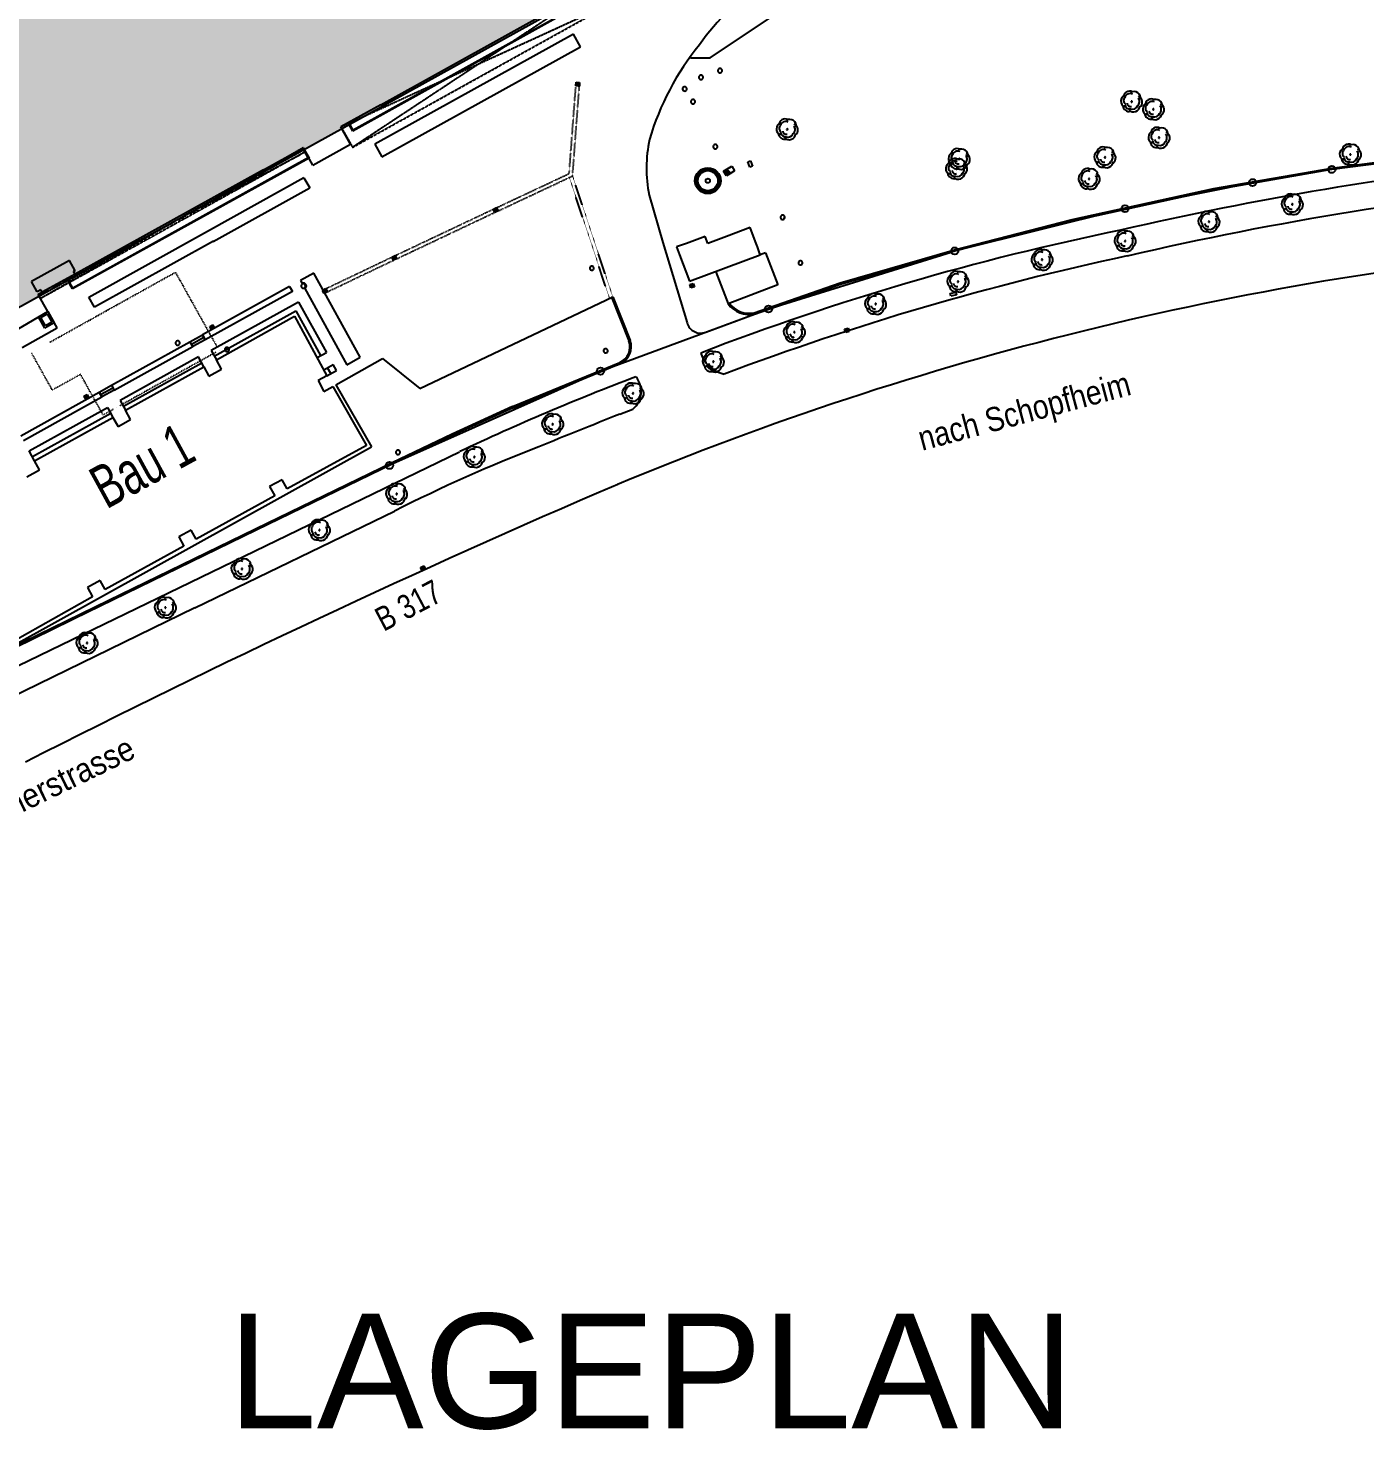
# Model space of a CAD drawing. Header units: millimetres. Extents: x 10546 to 220412, y -33380 to 110888.
# Drawn here: x 139294 to 157944, y -29068 to -9507 of the extents above; entities that cross this region are included whole.
import ezdxf

# ---------------------------------------------------------------- set-up
doc = ezdxf.new("R2010")
doc.units = ezdxf.units.MM
doc.linetypes.add('DASHED', pattern=[0.75, 0.5, -0.25])
doc.linetypes.add('DOT', pattern=[0.25, 0, -0.25])
doc.layers.add('A0_Grundriß_Versorgungskanal', color=253, linetype='Continuous', lineweight=20)
doc.layers.add('Lageplan', color=7, linetype='Continuous')
doc.styles.add('2', font='TXT')
doc.styles.get("Standard").update_dxf_attribs({"font": 'arial.ttf'})
doc.styles.add('USER2', font='TXT')

# ---------------------------------------------------------------- blocks, each defined once
blk = doc.blocks.new('Lageplan 1.UG')
at = {"layer": 'Lageplan'}
blk.add_hatch(color=1, dxfattribs=at).paths.add_polyline_path([(-23321, -12378), (-26262, -7020), (-26030, -6893), (-26487, -6064), (-13755, 1083), (-9279, 3558), (-5834, -2697)])
at = {"layer": 'Lageplan', "color": 1}
blk.add_line((-5834, -2697), (-23321, -12378), dxfattribs=at)
at = {"layer": 'Lageplan'}
for p, q in [((-11069, -7448), (-8110, -5469)), ((-15661, -8102), (-13040, -6649)), ((-12975, -7117), (-15744, -8652)), ((-12878, -7292), (-12975, -7117)), ((-15647, -8827), (-12878, -7292)), ((-11343, -7446), (-11069, -7448)), ((-12941, -7837), (-12938, -7787)), ((-12938, -7787), (-12888, -7791)), ((-12929, -7838), (-12925, -7788)), ((-12913, -7789), (-12916, -7839)), ((-12904, -7840), (-12900, -7790)), ((-12888, -7791), (-12891, -7841)), ((-12891, -7841), (-12941, -7837)), ((-15661, -8102), (-16219, -8411)), ((-16085, -8650), (-16219, -8411)), ((2375, -8393), (-2346, -8998)), ((-17299, -9009), (-16744, -8702)), ((-16608, -8944), (-16744, -8702)), ((-16608, -8944), (-16085, -8650)), ((-15744, -8652), (-15647, -8827)), ((-10881, -9031), (-10764, -8961)), ((-10881, -9031), (-10772, -8965)), ((-10881, -9031), (-10772, -8965)), ((-10764, -8961), (-10727, -9025)), ((-10543, -8899), (-10505, -8885)), ((-10516, -8971), (-10543, -8899)), ((-10479, -8957), (-10516, -8971)), ((-10505, -8885), (-10479, -8957)), ((-17299, -9009), (-19928, -10466)), ((-18079, -9867), (-16734, -9118)), ((-16737, -9120), (-16654, -9262)), ((-10841, -9095), (-10881, -9031)), ((-10841, -9095), (-10881, -9031)), ((-10841, -9095), (-10881, -9031)), ((-10833, -9028), (-10848, -9058)), ((-10848, -9058), (-10818, -9058)), ((-10727, -9025), (-10841, -9095)), ((-10772, -9053), (-10841, -9095)), ((-10772, -9053), (-10841, -9095)), ((-10818, -9058), (-10833, -9028)), ((-2445, -9012), (-3452, -9181)), ((-17999, -10010), (-16654, -9262)), ((-11920, -9363), (-11727, -10026)), ((-3550, -9199), (-5232, -9542)), ((-14092, -9560), (-14047, -9538)), ((-14070, -9605), (-14092, -9560)), ((-14041, -9550), (-14086, -9571)), ((-14081, -9582), (-14036, -9561)), ((-14031, -9572), (-14076, -9594)), ((-14025, -9584), (-14070, -9605)), ((-14047, -9538), (-14025, -9584)), ((-5329, -9564), (-7608, -10130)), ((-19735, -10788), (-18079, -9867)), ((-11137, -9939), (-11399, -10036)), ((-11101, -10036), (-11137, -9939)), ((-10838, -9939), (-11101, -10036)), ((-10509, -9817), (-10838, -9939)), ((-10463, -9939), (-10509, -9817)), ((-10427, -10036), (-10463, -9939)), ((-17996, -10008), (-19658, -10927)), ((-11727, -10026), (-11390, -11146)), ((-11399, -10036), (-11535, -10087)), ((-11535, -10087), (-11495, -10196)), ((-10408, -10087), (-10427, -10036)), ((-10368, -10196), (-10408, -10087)), ((-10295, -10168), (-10368, -10196)), ((-10295, -10168), (-10124, -10617)), ((-10206, -10937), (-7704, -10157)), ((-20004, -10277), (-20533, -10570)), ((-19925, -10419), (-20004, -10277)), ((-15508, -10228), (-15462, -10207)), ((-15486, -10273), (-15508, -10228)), ((-15457, -10218), (-15502, -10240)), ((-15497, -10251), (-15452, -10229)), ((-15446, -10241), (-15491, -10262)), ((-15441, -10252), (-15486, -10273)), ((-15462, -10207), (-15441, -10252)), ((-11495, -10196), (-11358, -10564)), ((-11358, -10564), (-10368, -10196)), ((-19925, -10419), (-19947, -10431)), ((-19928, -10466), (-19947, -10431)), ((-16598, -10451), (-16783, -10555)), ((-16783, -10555), (-16758, -10598)), ((-15948, -11625), (-16598, -10451)), ((-10989, -10433), (-10818, -10882)), ((-20454, -10711), (-20533, -10570)), ((-20403, -10683), (-20454, -10712)), ((-20442, -10750), (-20384, -10717)), ((-20309, -10987), (-20442, -10750)), ((-20384, -10717), (-20403, -10683)), ((-16934, -10638), (-18151, -11314)), ((-16895, -10707), (-18113, -11382)), ((-16934, -10638), (-16895, -10707)), ((-16720, -10664), (-16134, -11730)), ((-16475, -10692), (-16431, -10667)), ((-16450, -10735), (-16475, -10692)), ((-16439, -10729), (-16464, -10686)), ((-16453, -10679), (-16429, -10723)), ((-16407, -10711), (-16450, -10735)), ((-16418, -10717), (-16442, -10673)), ((-16431, -10667), (-16407, -10711)), ((-11353, -10612), (-11306, -10595)), ((-11335, -10659), (-11353, -10612)), ((-11341, -10608), (-11323, -10655)), ((-11288, -10641), (-11335, -10659)), ((-11312, -10650), (-11329, -10603)), ((-11318, -10599), (-11300, -10646)), ((-11306, -10595), (-11288, -10641)), ((-10124, -10617), (-10818, -10882)), ((-7719, -10734), (-7642, -10716)), ((-7709, -10773), (-7719, -10734)), ((-7632, -10756), (-7709, -10773)), ((-7642, -10716), (-7632, -10756)), ((-19658, -10927), (-19735, -10788)), ((-16809, -10856), (-18029, -11532)), ((-16809, -10856), (-16420, -11557)), ((-15116, -12061), (-12426, -10782)), ((-20791, -11269), (-20309, -10987)), ((-20176, -11215), (-20309, -10987)), ((-17985, -11611), (-16846, -10978)), ((-17956, -11663), (-16866, -11052)), ((-16866, -11052), (-16413, -11884)), ((-16846, -10978), (-16501, -11601)), ((-12552, -11803), (-10301, -10970)), ((-11129, -11276), (-10448, -11024)), ((-20666, -11488), (-20176, -11215)), ((-18324, -11409), (-18151, -11314)), ((-18113, -11382), (-18151, -11314)), ((-18151, -11314), (-18113, -11382)), ((-18047, -11197), (-18003, -11172)), ((-18023, -11240), (-18047, -11197)), ((-17997, -11183), (-18041, -11208)), ((-18035, -11219), (-17991, -11194)), ((-17985, -11205), (-18029, -11230)), ((-17979, -11216), (-18023, -11240)), ((-18003, -11172), (-17979, -11216)), ((-9192, -11233), (-9144, -11218)), ((-9176, -11281), (-9192, -11233)), ((-9140, -11229), (-9188, -11245)), ((-9184, -11257), (-9136, -11241)), ((-9132, -11253), (-9180, -11269)), ((-9129, -11265), (-9176, -11281)), ((-9144, -11218), (-9129, -11265)), ((-19418, -12017), (-18324, -11409)), ((-19381, -12084), (-18286, -11477)), ((-18286, -11477), (-18324, -11409)), ((-18286, -11477), (-18324, -11409)), ((-18305, -11443), (-18133, -11347)), ((-18113, -11382), (-18286, -11477)), ((-18029, -11532), (-17956, -11663)), ((-17919, -11532), (-17919, -11532)), ((-18207, -11621), (-19300, -12228)), ((-18159, -11708), (-19253, -12314)), ((-18129, -11760), (-18207, -11621)), ((-17885, -11792), (-17956, -11663)), ((-16552, -11629), (-16420, -11557)), ((-16459, -11799), (-16326, -11727)), ((-16280, -11811), (-16326, -11727)), ((-16288, -12009), (-15638, -11644)), ((-16134, -11730), (-15948, -11625)), ((-15638, -11644), (-15116, -12061)), ((-19223, -12366), (-18129, -11760)), ((-18129, -11760), (-18059, -11889)), ((-18059, -11889), (-17885, -11792)), ((-16413, -11884), (-16538, -11952)), ((-16413, -11884), (-16280, -11811)), ((-16360, -11854), (-16407, -11771)), ((-12644, -11841), (-15496, -13113)), ((-20685, -12720), (-19592, -12113)), ((-19592, -12113), (-19418, -12017)), ((-19592, -12113), (-19555, -12180)), ((-19555, -12180), (-19592, -12113)), ((-19573, -12146), (-19400, -12050)), ((-19381, -12084), (-19555, -12180)), ((-19418, -12017), (-19381, -12084)), ((-19418, -12017), (-19381, -12084)), ((-16538, -11952), (-16455, -12102)), ((-16455, -12102), (-16330, -12032)), ((-16330, -12032), (-15863, -12858)), ((-16288, -12009), (-15791, -12876)), ((-20648, -12786), (-19555, -12180)), ((-19803, -12171), (-19759, -12147)), ((-19778, -12215), (-19803, -12171)), ((-19753, -12158), (-19797, -12182)), ((-19791, -12193), (-19747, -12169)), ((-19741, -12180), (-19784, -12204)), ((-19735, -12191), (-19778, -12215)), ((-19759, -12147), (-19735, -12191)), ((-19300, -12228), (-19223, -12366)), ((-20568, -12932), (-19475, -12325)), ((-19427, -12411), (-20521, -13017)), ((-20492, -13071), (-19398, -12464)), ((-19475, -12325), (-19398, -12464)), ((-19398, -12464), (-19328, -12590)), ((-19349, -12329), (-19349, -12329)), ((-19328, -12590), (-19153, -12494)), ((-19153, -12494), (-19223, -12366)), ((-12329, -12421), (-12147, -12349)), ((-20806, -15657), (-15791, -12876)), ((-15863, -12858), (-16968, -13461)), ((-22177, -16628), (-14562, -12943)), ((-20492, -13071), (-20568, -12932)), ((-20421, -13197), (-20492, -13071)), ((-15586, -13155), (-23325, -16920)), ((-20598, -13296), (-20421, -13197)), ((-17038, -13334), (-17214, -13430)), ((-17214, -13430), (-17142, -13559)), ((-16968, -13461), (-17038, -13334)), ((-17142, -13559), (-18236, -14164)), ((-18257, -15124), (-15470, -13772)), ((-18307, -14036), (-18481, -14133)), ((-18236, -14164), (-18307, -14036)), ((-18410, -14261), (-19507, -14868)), ((-18481, -14133), (-18410, -14261)), ((-15106, -14559), (-15060, -14538)), ((-15086, -14605), (-15106, -14559)), ((-15055, -14550), (-15101, -14570)), ((-15096, -14582), (-15050, -14561)), ((-15045, -14573), (-15091, -14593)), ((-15040, -14584), (-15086, -14605)), ((-15060, -14538), (-15040, -14584)), ((-19578, -14740), (-19753, -14837)), ((-19753, -14837), (-19682, -14966)), ((-19507, -14868), (-19578, -14740)), ((-19682, -14966), (-20774, -15582)), ((-18257, -15124), (-21752, -16825))]:
    blk.add_line(p, q, dxfattribs=at)
at = {"layer": 'Lageplan', "linetype": 'DASHED'}
for p, q in [((-12518, -6359), (-16056, -8696)), ((-16219, -8411), (-12364, -6647)), ((-16056, -8696), (-12364, -6647)), ((-16219, -8411), (-16056, -8696)), ((-20442, -10750), (-16713, -8758)), ((-16744, -8702), (-20410, -10807)), ((-16713, -8758), (-20410, -10807))]:
    blk.add_line(p, q, dxfattribs=at)
at = {"layer": 'Lageplan', "color": 2}
for p, q in [((-13005, -6780), (-16052, -8469)), ((-13019, -6776), (-16048, -8455)), ((-16052, -8469), (-16116, -8354)), ((-16048, -8455), (-16107, -8349)), ((-2397, -8985), (2412, -8368)), ((-2395, -9003), (2437, -8383)), ((-16753, -8707), (-16676, -8844)), ((-16744, -8702), (-16662, -8848)), ((-16662, -8848), (-19964, -10673)), ((-16676, -8844), (-19960, -10660)), ((-4043, -9273), (-2397, -8985)), ((-4040, -9291), (-2395, -9003)), ((-6017, -9702), (-4043, -9273)), ((-6013, -9720), (-4040, -9291)), ((-7661, -10125), (-6017, -9702)), ((-7656, -10142), (-6013, -9720)), ((-9255, -10586), (-7661, -10125)), ((-9250, -10604), (-7656, -10142)), ((-19928, -10466), (-20384, -10717)), ((-19964, -10673), (-20043, -10530)), ((-19960, -10660), (-20034, -10525)), ((-10454, -11007), (-9256, -10587)), ((-10448, -11024), (-9250, -10604)), ((-12443, -10789), (-12426, -10782)), ((-12443, -10789), (-12202, -11397)), ((-12426, -10782), (-12185, -11390)), ((-20439, -11063), (-20309, -10987)), ((-20348, -11219), (-20439, -11063)), ((-20406, -11072), (-20318, -11020)), ((-20340, -11186), (-20406, -11072)), ((-20218, -11143), (-20348, -11219)), ((-20251, -11134), (-20340, -11186)), ((-20318, -11020), (-20251, -11134)), ((-20309, -10987), (-20218, -11143)), ((-13823, -12314), (-12329, -11697)), ((-13816, -12331), (-12322, -11713)), ((-13823, -12314), (-14667, -12697)), ((-13816, -12331), (-14660, -12713)), ((-14667, -12697), (-15504, -13097)), ((-14660, -12713), (-15496, -13113)), ((-15504, -13097), (-17247, -13944)), ((-15496, -13113), (-17239, -13960)), ((-17247, -13944), (-19456, -15019)), ((-17239, -13960), (-19448, -15035)), ((-19456, -15019), (-22020, -16271)), ((-19448, -15035), (-22012, -16288))]:
    blk.add_line(p, q, dxfattribs=at)
at = {"layer": 'Lageplan', "linetype": 'DOT'}
for p, q in [((-13034, -9063), (-12941, -7837)), ((-12987, -9096), (-12892, -7841)), ((-14047, -9538), (-13034, -9063)), ((-14025, -9584), (-12987, -9096)), ((-12473, -10798), (-13034, -9112)), ((-12426, -10782), (-12987, -9096)), ((-15462, -10207), (-14092, -9559)), ((-15441, -10252), (-14070, -9604)), ((-16428, -10668), (-15507, -10228)), ((-16407, -10713), (-15486, -10273)), ((-20274, -11413), (-18527, -10440)), ((-18527, -10440), (-17943, -11488)), ((-20245, -12083), (-20537, -11559)), ((-17963, -11556), (-19306, -12304)), ((-19851, -11864), (-20245, -12083)), ((-19535, -12432), (-19851, -11864)), ((-19393, -12353), (-19535, -12432))]:
    blk.add_line(p, q, dxfattribs=at)
at = {"layer": 'Lageplan'}
for centre, radius in [((-11100, -9162), 180), ((-11100, -9162), 170), ((-11100, -9162), 150), ((-11100, -9162), 140), ((-11100, -9162), 29.9), ((-10832, -9046), 30)]:
    blk.add_circle(centre, radius, dxfattribs=at)
at = {"layer": 'Lageplan', "color": 1}
for centre in [(-2396, -9004), (-3501, -9189), (-5281, -9552), (-7656, -10142), (-7656, -10142), (-10254, -10952), (-12598, -11820), (-15541, -13134)]:
    blk.add_circle(centre, 50, dxfattribs=at)
at = {"layer": 'Lageplan'}
for centre, radius, start, end in [((-8882, -8844), 2817, 119.9248, 145.9865), ((-8324, -9642), 3742, 140.6247, 163.6253), ((-9983, -8990), 1973, 168.2065, 190.8942), ((5517, -56823), 48209, 96.1134, 103.0176), ((5529, -56845), 47862, 95.3558, 103.0176), ((1978, -45723), 36610, 101.5344, 111.0962), ((4915, -54893), 44945, 95.146, 112.6013), ((2987, -48705), 39365, 102.0812, 110.6114), ((-16739, -10631), 38.3, 299.4008, 119.4793), ((-11199, -11089), 200, 196.7228, 290.3548), ((-10789, -11438), 430, 197.3938, 259.0343), ((406, -44729), 35134, 110.8562, 115.2147), ((-12347, -12102), 318, 309.1462, 39.2094), ((19752, -93758), 87435, 111.52551, 112.32407), ((-5479, -33467), 22084, 111.184, 116.8974), ((41739, -139438), 137157, 113.22934, 117.04255)]:
    blk.add_arc(centre, radius, start, end, dxfattribs=at)
at = {"layer": 'Lageplan', "color": 2}
for centre, radius, start, end in [((-10522, -10665), 366, 216.2131, 281.6724), ((-10522, -10665), 348, 217.0267, 281.6724), ((-12418, -11482), 232, 292.4652, 21.6013), ((-12418, -11482), 250, 292.4652, 21.6032)]:
    blk.add_arc(centre, radius, start, end, dxfattribs=at)
at = {"layer": 'Lageplan', "color": 5}
for centre, major_axis, start_param, end_param in [((-10931, -7627), (21.2, 21.2), 1.745278, 3.316074), ((-10931, -7627), (21.2, 21.2), 0.174481, 1.745278), ((-10931, -7627), (-21.2, 21.2), 3.316074, 4.88687), ((-11195, -7721), (21.2, 21.2), 1.745278, 3.316074), ((-11195, -7721), (21.2, 21.2), 0.174481, 1.745278), ((-11195, -7721), (-21.2, 21.2), 1.745278, 3.316074), ((-11195, -7721), (-21.2, 21.2), 3.316074, 4.88687), ((-10931, -7627), (-21.2, 21.2), 1.745278, 3.316074), ((-11424, -7881), (21.2, 21.2), 1.745278, 3.316074), ((-11424, -7881), (21.2, 21.2), 0.174481, 1.745278), ((-11424, -7881), (-21.2, 21.2), 1.745278, 3.316074), ((-11424, -7881), (-21.2, 21.2), 3.316074, 4.88687), ((-11306, -8059), (21.2, 21.2), 1.745278, 3.316074), ((-11306, -8059), (21.2, 21.2), 0.174481, 1.745278), ((-11306, -8059), (-21.2, 21.2), 1.745278, 3.316074), ((-11306, -8059), (-21.2, 21.2), 3.316074, 4.88687), ((-10996, -8686), (21.2, 21.2), 1.745278, 3.316074), ((-10996, -8686), (21.2, 21.2), 0.174481, 1.745278), ((-10996, -8686), (-21.2, 21.2), 1.745278, 3.316074), ((-10996, -8686), (-21.2, 21.2), 3.316074, 4.88687), ((-10058, -9674), (21.2, 21.2), 1.745194, 3.31599), ((-10056, -9674), (21.2, 21.2), 1.745194, 3.31599), ((-10058, -9674), (-21.2, 21.2), -1.396399, 0.174397), ((-10056, -9674), (-21.2, 21.2), -1.396399, 0.174397), ((-10058, -9674), (21.2, 21.2), 3.31599, 4.886786), ((-10056, -9674), (21.2, 21.2), 3.31599, 4.886786), ((-10058, -9674), (21.2, 21.2), 4.886786, 6.457583), ((-10056, -9674), (21.2, 21.2), 4.886786, 6.457583), ((-12718, -10383), (21.2, 21.2), 1.745194, 3.31599), ((-12718, -10383), (-21.2, 21.2), -1.396399, 0.174397), ((-12718, -10383), (21.2, 21.2), 4.886786, 6.457583), ((-9808, -10308), (21.2, 21.2), 1.745194, 3.31599), ((-9808, -10308), (-21.2, 21.2), -1.396399, 0.174397), ((-9808, -10308), (21.2, 21.2), 3.31599, 4.886786), ((-9808, -10308), (21.2, 21.2), 4.886786, 6.457583), ((-12718, -10383), (21.2, 21.2), 3.31599, 4.886786), ((-16742, -10632), (21.2, 21.2), 1.745194, 3.31599), ((-16742, -10632), (-21.2, 21.2), -1.396399, 0.174397), ((-16742, -10632), (21.2, 21.2), 3.31599, 4.886786), ((-16742, -10632), (21.2, 21.2), 4.886786, 6.457583), ((-18495, -11427), (21.2, 21.2), 1.745194, 3.31599), ((-18495, -11427), (-21.2, 21.2), -1.396399, 0.174397), ((-18495, -11427), (21.2, 21.2), 3.31599, 4.886786), ((-18495, -11427), (21.2, 21.2), 4.886786, 6.457583), ((-17807, -11517), (21.2, 21.2), 1.745194, 3.31599), ((-17807, -11517), (-21.2, 21.2), -1.396399, 0.174397), ((-17807, -11517), (21.2, 21.2), 3.31599, 4.886786), ((-17807, -11517), (21.2, 21.2), 4.886786, 6.457583), ((-12526, -11536), (21.2, 21.2), 1.745194, 3.31599), ((-12526, -11536), (-21.2, 21.2), -1.396399, 0.174397), ((-12526, -11536), (21.2, 21.2), 4.886786, 6.457583), ((-12526, -11536), (21.2, 21.2), 3.31599, 4.886786), ((-15423, -12953), (21.2, 21.2), 1.745194, 3.31599), ((-15423, -12953), (-21.2, 21.2), -1.396399, 0.174397), ((-15423, -12953), (21.2, 21.2), 3.31599, 4.886786), ((-15423, -12953), (21.2, 21.2), 4.886786, 6.457583)]:
    blk.add_ellipse(centre, major_axis=major_axis, ratio=1, start_param=start_param, end_param=end_param, dxfattribs=at)
at = {"layer": 'Lageplan'}
for centre, major_axis, start_param, end_param in [((-5249, -8052), (-63.7, 63.7), -0.412458, 1.93021), ((-5215, -8003), (63.7, 63.7), 0.338069, 2.331584), ((-5241, -8044), (-42.4, 42.4), -0.001834, 1.770687), ((-5212, -8022), (53.1, 53.1), 0.294365, 2.070063), ((-5155, -8009), (63.7, 63.7), 5.297928, 7.617243), ((-5154, -8060), (53.1, 53.1), 4.643517, 6.216704), ((-5129, -8064), (-63.7, 63.7), 2.975715, 5.071838), ((-4910, -8111), (63.7, 63.7), 0.338069, 2.331584), ((-5223, -8106), (63.7, 63.7), 2.472955, 4.159013), ((-5210, -8087), (-53.1, 53.1), 0.991956, 2.49842), ((-5201, -8075), (-36.1, 36.1), 0.919089, 2.571287), ((-5163, -8113), (63.7, 63.7), 3.130962, 5.47363), ((-5175, -8090), (53.1, 53.1), 3.60248, 5.129922), ((-5189, -8058), (5.31, 5.31), 1.745275, 3.315897), ((-5189, -8058), (5.31, 5.31), 0.174479, 1.745101), ((-5189, -8058), (-5.31, 5.31), 1.745275, 3.315897), ((-5189, -8058), (5.31, 5.31), 4.886868, 6.45749), ((-4944, -8160), (-63.7, 63.7), -0.412458, 1.93021), ((-4936, -8151), (-42.4, 42.4), -0.001834, 1.770687), ((-4906, -8130), (53.1, 53.1), 0.294365, 2.070063), ((-4904, -8195), (-53.1, 53.1), 0.991956, 2.49842), ((-4896, -8183), (-36.1, 36.1), 0.919089, 2.571287), ((-4849, -8117), (63.7, 63.7), 5.297928, 7.617243), ((-4884, -8166), (5.31, 5.31), 1.745275, 3.315897), ((-4884, -8166), (5.31, 5.31), 0.174479, 1.745101), ((-4884, -8166), (-5.31, 5.31), 1.745275, 3.315897), ((-4884, -8166), (5.31, 5.31), 4.886868, 6.45749), ((-4849, -8168), (53.1, 53.1), 4.643517, 6.216704), ((-4824, -8171), (-63.7, 63.7), 2.975715, 5.071838), ((-10053, -8441), (-63.7, 63.7), -0.412458, 1.93021), ((-10019, -8391), (63.7, 63.7), 0.338069, 2.331584), ((-10045, -8432), (-42.4, 42.4), -0.001834, 1.770687), ((-10015, -8410), (53.1, 53.1), 0.294365, 2.070063), ((-9958, -8397), (63.7, 63.7), 5.297928, 7.617243), ((-9958, -8449), (53.1, 53.1), 4.643517, 6.216704), ((-9933, -8452), (-63.7, 63.7), 2.975715, 5.071838), ((-4917, -8214), (63.7, 63.7), 2.472955, 4.159013), ((-4858, -8221), (63.7, 63.7), 3.130962, 5.47363), ((-4869, -8198), (53.1, 53.1), 3.60248, 5.129922), ((-10027, -8494), (63.7, 63.7), 2.472955, 4.159013), ((-10013, -8475), (-53.1, 53.1), 0.991956, 2.49842), ((-10005, -8463), (-36.1, 36.1), 0.919089, 2.571287), ((-9967, -8501), (63.7, 63.7), 3.130962, 5.47363), ((-9979, -8478), (53.1, 53.1), 3.60248, 5.129922), ((-9993, -8446), (5.31, 5.31), 1.745275, 3.315897), ((-9993, -8446), (5.31, 5.31), 0.174479, 1.745101), ((-9993, -8446), (-5.31, 5.31), 1.745275, 3.315897), ((-9993, -8446), (5.31, 5.31), 4.886868, 6.45749), ((-4865, -8557), (-63.7, 63.7), -0.412458, 1.93021), ((-4831, -8508), (63.7, 63.7), 0.338069, 2.331584), ((-4857, -8548), (-42.4, 42.4), -0.001834, 1.770687), ((-4828, -8527), (53.1, 53.1), 0.294365, 2.070063), ((-4817, -8580), (-36.1, 36.1), 0.919089, 2.571287), ((-4771, -8514), (63.7, 63.7), 5.297928, 7.617243), ((-4805, -8563), (5.31, 5.31), 1.745275, 3.315897), ((-4805, -8563), (5.31, 5.31), 0.174479, 1.745101), ((-4805, -8563), (-5.31, 5.31), 1.745275, 3.315897), ((-4805, -8563), (5.31, 5.31), 4.886868, 6.45749), ((-4770, -8565), (53.1, 53.1), 4.643517, 6.216704), ((-4745, -8568), (-63.7, 63.7), 2.975715, 5.071838), ((-7654, -8854), (-63.7, 63.7), -0.412458, 1.93021), ((-7620, -8805), (63.7, 63.7), 0.338069, 2.331584), ((-7646, -8845), (-42.4, 42.4), -0.001834, 1.770687), ((-7617, -8823), (53.1, 53.1), 0.294365, 2.070063), ((-7560, -8810), (63.7, 63.7), 5.297928, 7.617243), ((-7534, -8865), (-63.7, 63.7), 2.975715, 5.071838), ((-5621, -8831), (-63.7, 63.7), -0.412458, 1.93021), ((-5586, -8781), (63.7, 63.7), 0.338069, 2.331584), ((-5613, -8822), (-42.4, 42.4), -0.001834, 1.770687), ((-5583, -8800), (53.1, 53.1), 0.294365, 2.070063), ((-5526, -8787), (63.7, 63.7), 5.297928, 7.617243), ((-5526, -8839), (53.1, 53.1), 4.643517, 6.216704), ((-5500, -8842), (-63.7, 63.7), 2.975715, 5.071838), ((-4839, -8611), (63.7, 63.7), 2.472955, 4.159013), ((-4825, -8592), (-53.1, 53.1), 0.991956, 2.49842), ((-4779, -8618), (63.7, 63.7), 3.130962, 5.47363), ((-4791, -8595), (53.1, 53.1), 3.60248, 5.129922), ((-2196, -8791), (-63.7, 63.7), -0.412458, 1.93021), ((-2162, -8742), (63.7, 63.7), 0.338069, 2.331584), ((-2188, -8782), (-42.4, 42.4), -0.001834, 1.770687), ((-2158, -8761), (53.1, 53.1), 0.294365, 2.070063), ((-2101, -8748), (63.7, 63.7), 5.297928, 7.617243), ((-2136, -8797), (5.31, 5.31), 1.745275, 3.315897), ((-2136, -8797), (5.31, 5.31), 0.174479, 1.745101), ((-2136, -8797), (-5.31, 5.31), 1.745275, 3.315897), ((-2136, -8797), (5.31, 5.31), 4.886868, 6.45749), ((-2101, -8799), (53.1, 53.1), 4.643517, 6.216704), ((-2076, -8802), (-63.7, 63.7), 2.975715, 5.071838), ((-7692, -8991), (-63.7, 63.7), -0.412458, 1.93021), ((-7658, -8942), (63.7, 63.7), 0.338069, 2.331584), ((-7684, -8982), (-42.4, 42.4), -0.001834, 1.770687), ((-7654, -8961), (53.1, 53.1), 0.294365, 2.070063), ((-7628, -8907), (63.7, 63.7), 2.472955, 4.159013), ((-7614, -8888), (-53.1, 53.1), 0.991956, 2.49842), ((-7606, -8877), (-36.1, 36.1), 0.919089, 2.571287), ((-7597, -8947), (63.7, 63.7), 5.297928, 7.617243), ((-7632, -8997), (5.31, 5.31), 1.745275, 3.315897), ((-7632, -8997), (5.31, 5.31), 0.174479, 1.745101), ((-7568, -8914), (63.7, 63.7), 3.130962, 5.47363), ((-7632, -8997), (5.31, 5.31), 4.886868, 6.45749), ((-7580, -8891), (53.1, 53.1), 3.60248, 5.129922), ((-7594, -8859), (5.31, 5.31), 1.745275, 3.315897), ((-7594, -8859), (5.31, 5.31), 0.174479, 1.745101), ((-7594, -8859), (-5.31, 5.31), 1.745275, 3.315897), ((-7594, -8859), (5.31, 5.31), 4.886868, 6.45749), ((-7597, -8999), (53.1, 53.1), 4.643517, 6.216704), ((-7572, -9002), (-63.7, 63.7), 2.975715, 5.071838), ((-7559, -8862), (53.1, 53.1), 4.643517, 6.216704), ((-5807, -9082), (63.7, 63.7), 0.338069, 2.331584), ((-5747, -9088), (63.7, 63.7), 5.297928, 7.617243), ((-5594, -8884), (63.7, 63.7), 2.472955, 4.159013), ((-5581, -8865), (-53.1, 53.1), 0.991956, 2.49842), ((-5573, -8853), (-36.1, 36.1), 0.919089, 2.571287), ((-5535, -8891), (63.7, 63.7), 3.130962, 5.47363), ((-5546, -8868), (53.1, 53.1), 3.60248, 5.129922), ((-5561, -8836), (5.31, 5.31), 1.745275, 3.315897), ((-5561, -8836), (5.31, 5.31), 0.174479, 1.745101), ((-5561, -8836), (-5.31, 5.31), 1.745275, 3.315897), ((-5561, -8836), (5.31, 5.31), 4.886868, 6.45749), ((-2170, -8845), (63.7, 63.7), 2.472955, 4.159013), ((-2156, -8826), (-53.1, 53.1), 0.991956, 2.49842), ((-2148, -8814), (-36.1, 36.1), 0.919089, 2.571287), ((-2110, -8851), (63.7, 63.7), 3.130962, 5.47363), ((-2122, -8829), (53.1, 53.1), 3.60248, 5.129922), ((-7665, -9045), (63.7, 63.7), 2.472955, 4.159013), ((-7652, -9026), (-53.1, 53.1), 0.991956, 2.49842), ((-7644, -9014), (-36.1, 36.1), 0.919089, 2.571287), ((-7606, -9051), (63.7, 63.7), 3.130962, 5.47363), ((-7618, -9029), (53.1, 53.1), 3.60248, 5.129922), ((-7632, -8997), (-5.31, 5.31), 1.745275, 3.315897), ((-5841, -9132), (-63.7, 63.7), -0.412458, 1.93021), ((-5833, -9123), (-42.4, 42.4), -0.001834, 1.770687), ((-5804, -9101), (53.1, 53.1), 0.294365, 2.070063), ((-5802, -9166), (-53.1, 53.1), 0.991956, 2.49842), ((-5793, -9154), (-36.1, 36.1), 0.919089, 2.571287), ((-5781, -9137), (5.31, 5.31), 1.745275, 3.315897), ((-5781, -9137), (5.31, 5.31), 0.174479, 1.745101), ((-5781, -9137), (-5.31, 5.31), 1.745275, 3.315897), ((-5781, -9137), (5.31, 5.31), 4.886868, 6.45749), ((-5746, -9140), (53.1, 53.1), 4.643517, 6.216704), ((-5721, -9143), (-63.7, 63.7), 2.975715, 5.071838), ((-5815, -9185), (63.7, 63.7), 2.472955, 4.159013), ((-5755, -9192), (63.7, 63.7), 3.130962, 5.47363), ((-5767, -9169), (53.1, 53.1), 3.60248, 5.129922), ((-2973, -9437), (-63.7, 63.7), -1.232633, 0.760882), ((-2969, -9456), (53.1, 53.1), 0.29446, 2.070158), ((-2913, -9442), (63.7, 63.7), 5.298022, 7.617338), ((-3007, -9486), (63.7, 63.7), 1.158433, 3.501101), ((-2981, -9540), (-63.7, 63.7), 0.902254, 2.588312), ((-2999, -9477), (42.4, 42.4), 1.569057, 3.341578), ((-2967, -9520), (-53.1, 53.1), 0.992051, 2.498514), ((-2959, -9509), (36.1, 36.1), 2.48998, 4.142178), ((-2921, -9546), (63.7, 63.7), 3.131057, 5.473725), ((-2933, -9523), (53.1, 53.1), 3.602575, 5.130017), ((-2947, -9491), (-5.31, 5.31), 0.174574, 1.745195), ((-2947, -9491), (5.31, 5.31), 0.174574, 1.745195), ((-2947, -9491), (-5.31, 5.31), 1.74537, 3.315992), ((-2947, -9491), (5.31, 5.31), 4.886963, 6.457584), ((-2912, -9494), (-53.1, 53.1), 3.072815, 4.646002), ((-2887, -9497), (63.7, 63.7), 4.546606, 6.642729), ((-4170, -9730), (63.7, 63.7), 1.158433, 3.501101), ((-4135, -9680), (-63.7, 63.7), -1.232633, 0.760882), ((-4161, -9721), (42.4, 42.4), 1.569057, 3.341578), ((-4132, -9699), (53.1, 53.1), 0.29446, 2.070158), ((-4130, -9764), (-53.1, 53.1), 0.992051, 2.498514), ((-4121, -9752), (36.1, 36.1), 2.48998, 4.142178), ((-4075, -9686), (63.7, 63.7), 5.298022, 7.617338), ((-4109, -9735), (-5.31, 5.31), 0.174574, 1.745195), ((-4109, -9735), (5.31, 5.31), 0.174574, 1.745195), ((-4109, -9735), (-5.31, 5.31), 1.74537, 3.315992), ((-4109, -9735), (5.31, 5.31), 4.886963, 6.457584), ((-4074, -9738), (-53.1, 53.1), 3.072815, 4.646002), ((-4049, -9741), (63.7, 63.7), 4.546606, 6.642729), ((-5339, -9998), (63.7, 63.7), 1.158433, 3.501101), ((-5305, -9949), (-63.7, 63.7), -1.232633, 0.760882), ((-5331, -9989), (42.4, 42.4), 1.569057, 3.341578), ((-5302, -9968), (53.1, 53.1), 0.29446, 2.070158), ((-5245, -9955), (63.7, 63.7), 5.298022, 7.617338), ((-5244, -10006), (-53.1, 53.1), 3.072815, 4.646002), ((-5219, -10009), (63.7, 63.7), 4.546606, 6.642729), ((-4143, -9783), (-63.7, 63.7), 0.902254, 2.588312), ((-4083, -9790), (63.7, 63.7), 3.131057, 5.473725), ((-4095, -9767), (53.1, 53.1), 3.602575, 5.130017), ((-6463, -10211), (-63.7, 63.7), -1.232633, 0.760882), ((-6459, -10230), (53.1, 53.1), 0.29446, 2.070158), ((-6402, -10216), (63.7, 63.7), 5.298022, 7.617338), ((-5313, -10052), (-63.7, 63.7), 0.902254, 2.588312), ((-5300, -10033), (-53.1, 53.1), 0.992051, 2.498514), ((-5291, -10021), (36.1, 36.1), 2.48998, 4.142178), ((-5253, -10059), (63.7, 63.7), 3.131057, 5.473725), ((-5265, -10036), (53.1, 53.1), 3.602575, 5.130017), ((-5279, -10004), (-5.31, 5.31), 0.174574, 1.745195), ((-5279, -10004), (5.31, 5.31), 0.174574, 1.745195), ((-5279, -10004), (-5.31, 5.31), 1.74537, 3.315992), ((-5279, -10004), (5.31, 5.31), 4.886963, 6.457584), ((-6497, -10260), (63.7, 63.7), 1.158433, 3.501101), ((-6471, -10314), (-63.7, 63.7), 0.902254, 2.588312), ((-6489, -10251), (42.4, 42.4), 1.569057, 3.341578), ((-6457, -10294), (-53.1, 53.1), 0.992051, 2.498514), ((-6449, -10283), (36.1, 36.1), 2.48998, 4.142178), ((-6411, -10320), (63.7, 63.7), 3.131057, 5.473725), ((-6423, -10297), (53.1, 53.1), 3.602575, 5.130017), ((-6437, -10265), (-5.31, 5.31), 0.174574, 1.745195), ((-6437, -10265), (5.31, 5.31), 0.174574, 1.745195), ((-6437, -10265), (-5.31, 5.31), 1.74537, 3.315992), ((-6437, -10265), (5.31, 5.31), 4.886963, 6.457584), ((-6402, -10268), (-53.1, 53.1), 3.072815, 4.646002), ((-6377, -10271), (63.7, 63.7), 4.546606, 6.642729), ((-7671, -10565), (63.7, 63.7), 1.158433, 3.501101), ((-7636, -10516), (-63.7, 63.7), -1.232633, 0.760882), ((-7663, -10556), (42.4, 42.4), 1.569057, 3.341578), ((-7633, -10535), (53.1, 53.1), 0.29446, 2.070158), ((-7576, -10522), (63.7, 63.7), 5.298022, 7.617338), ((-7611, -10571), (5.31, 5.31), 0.174574, 1.745195), ((-7576, -10573), (-53.1, 53.1), 3.072815, 4.646002), ((-7550, -10576), (63.7, 63.7), 4.546606, 6.642729), ((-8786, -10827), (-63.7, 63.7), -1.232633, 0.760882), ((-8726, -10833), (63.7, 63.7), 5.298022, 7.617338), ((-7644, -10619), (-63.7, 63.7), 0.902254, 2.588312), ((-7631, -10600), (-53.1, 53.1), 0.992051, 2.498514), ((-7623, -10588), (36.1, 36.1), 2.48998, 4.142178), ((-7585, -10626), (63.7, 63.7), 3.131057, 5.473725), ((-7596, -10603), (53.1, 53.1), 3.602575, 5.130017), ((-7611, -10571), (-5.31, 5.31), 0.174574, 1.745195), ((-7611, -10571), (-5.31, 5.31), 1.74537, 3.315992), ((-7611, -10571), (5.31, 5.31), 4.886963, 6.457584), ((-8820, -10877), (63.7, 63.7), 1.158433, 3.501101), ((-8794, -10930), (-63.7, 63.7), 0.902254, 2.588312), ((-8812, -10868), (42.4, 42.4), 1.569057, 3.341578), ((-8783, -10846), (53.1, 53.1), 0.29446, 2.070158), ((-8781, -10911), (-53.1, 53.1), 0.992051, 2.498514), ((-8772, -10899), (36.1, 36.1), 2.48998, 4.142178), ((-8734, -10937), (63.7, 63.7), 3.131057, 5.473725), ((-8746, -10914), (53.1, 53.1), 3.602575, 5.130017), ((-8760, -10882), (-5.31, 5.31), 0.174574, 1.745195), ((-8760, -10882), (5.31, 5.31), 0.174574, 1.745195), ((-8760, -10882), (-5.31, 5.31), 1.74537, 3.315992), ((-8760, -10882), (5.31, 5.31), 4.886963, 6.457584), ((-8725, -10885), (-53.1, 53.1), 3.072815, 4.646002), ((-8700, -10888), (63.7, 63.7), 4.546606, 6.642729), ((-9919, -11221), (-63.7, 63.7), -1.232633, 0.760882), ((-9859, -11227), (63.7, 63.7), 5.298022, 7.617338), ((-9953, -11270), (63.7, 63.7), 1.158433, 3.501101), ((-9927, -11324), (-63.7, 63.7), 0.902254, 2.588312), ((-9945, -11261), (42.4, 42.4), 1.569057, 3.341578), ((-9916, -11240), (53.1, 53.1), 0.29446, 2.070158), ((-9914, -11305), (-53.1, 53.1), 0.992051, 2.498514), ((-9905, -11293), (36.1, 36.1), 2.48998, 4.142178), ((-9867, -11330), (63.7, 63.7), 3.131057, 5.473725), ((-9879, -11308), (53.1, 53.1), 3.602575, 5.130017), ((-9893, -11276), (-5.31, 5.31), 0.174574, 1.745195), ((-9893, -11276), (5.31, 5.31), 0.174574, 1.745195), ((-9893, -11276), (-5.31, 5.31), 1.74537, 3.315992), ((-9893, -11276), (5.31, 5.31), 4.886963, 6.457584), ((-9858, -11278), (-53.1, 53.1), 3.072815, 4.646002), ((-9833, -11281), (63.7, 63.7), 4.546606, 6.642729), ((-11050, -11632), (-63.7, 63.7), -1.232633, 0.760882), ((-11084, -11681), (63.7, 63.7), 1.158433, 3.501101), ((-11076, -11672), (42.4, 42.4), 1.569057, 3.341578), ((-11046, -11651), (53.1, 53.1), 0.29446, 2.070158), ((-11044, -11716), (-53.1, 53.1), 0.992051, 2.498514), ((-11036, -11704), (36.1, 36.1), 2.48998, 4.142178), ((-10989, -11638), (63.7, 63.7), 5.298022, 7.617338), ((-11024, -11687), (-5.31, 5.31), 0.174574, 1.745195), ((-11024, -11687), (5.31, 5.31), 0.174574, 1.745195), ((-11024, -11687), (-5.31, 5.31), 1.74537, 3.315992), ((-11024, -11687), (5.31, 5.31), 4.886963, 6.457584), ((-10989, -11689), (-53.1, 53.1), 3.072815, 4.646002), ((-10964, -11692), (63.7, 63.7), 4.546606, 6.642729), ((-11058, -11735), (-63.7, 63.7), 0.902254, 2.588312), ((-10998, -11742), (63.7, 63.7), 3.131057, 5.473725), ((-11010, -11719), (53.1, 53.1), 3.602575, 5.130017), ((-12205, -12124), (63.7, 63.7), 1.158433, 3.501101), ((-12170, -12075), (-63.7, 63.7), -1.232633, 0.760882), ((-12197, -12115), (42.4, 42.4), 1.569057, 3.341578), ((-12167, -12094), (53.1, 53.1), 0.29446, 2.070158), ((-12110, -12080), (63.7, 63.7), 5.298022, 7.617338), ((-12145, -12129), (-5.31, 5.31), 0.174574, 1.745195), ((-12145, -12129), (5.31, 5.31), 0.174574, 1.745195), ((-12145, -12129), (5.31, 5.31), 4.886963, 6.457584), ((-12110, -12132), (-53.1, 53.1), 3.072815, 4.646002), ((-12084, -12135), (63.7, 63.7), 4.546606, 6.642729), ((-12178, -12178), (-63.7, 63.7), 0.902254, 2.588312), ((-12165, -12158), (-53.1, 53.1), 0.992051, 2.498514), ((-12157, -12147), (36.1, 36.1), 2.48998, 4.142178), ((-12119, -12184), (63.7, 63.7), 3.131057, 5.473725), ((-12130, -12161), (53.1, 53.1), 3.602575, 5.130017), ((-12145, -12129), (-5.31, 5.31), 1.74537, 3.315992), ((-13325, -12553), (63.7, 63.7), 1.158433, 3.501101), ((-13290, -12504), (-63.7, 63.7), -1.232633, 0.760882), ((-13317, -12544), (42.4, 42.4), 1.569057, 3.341578), ((-13287, -12523), (53.1, 53.1), 0.29446, 2.070158), ((-13230, -12510), (63.7, 63.7), 5.298022, 7.617338), ((-13230, -12561), (-53.1, 53.1), 3.072815, 4.646002), ((-13204, -12564), (63.7, 63.7), 4.546606, 6.642729), ((-13298, -12607), (-63.7, 63.7), 0.902254, 2.588312), ((-13285, -12588), (-53.1, 53.1), 0.992051, 2.498514), ((-13277, -12576), (36.1, 36.1), 2.48998, 4.142178), ((-13239, -12614), (63.7, 63.7), 3.131057, 5.473725), ((-13250, -12591), (53.1, 53.1), 3.602575, 5.130017), ((-13265, -12559), (-5.31, 5.31), 0.174574, 1.745195), ((-13265, -12559), (5.31, 5.31), 0.174574, 1.745195), ((-13265, -12559), (-5.31, 5.31), 1.74537, 3.315992), ((-13265, -12559), (5.31, 5.31), 4.886963, 6.457584), ((-14384, -12962), (-63.7, 63.7), -1.232633, 0.760882), ((-14381, -12981), (53.1, 53.1), 0.29446, 2.070158), ((-14324, -12968), (63.7, 63.7), 5.298022, 7.617338), ((-14419, -13011), (63.7, 63.7), 1.158433, 3.501101), ((-14392, -13065), (-63.7, 63.7), 0.902254, 2.588312), ((-14410, -13002), (42.4, 42.4), 1.569057, 3.341578), ((-14379, -13046), (-53.1, 53.1), 0.992051, 2.498514), ((-14370, -13034), (36.1, 36.1), 2.48998, 4.142178), ((-14332, -13072), (63.7, 63.7), 3.131057, 5.473725), ((-14344, -13049), (53.1, 53.1), 3.602575, 5.130017), ((-14358, -13017), (-5.31, 5.31), 0.174574, 1.745195), ((-14358, -13017), (5.31, 5.31), 0.174574, 1.745195), ((-14358, -13017), (-5.31, 5.31), 1.74537, 3.315992), ((-14358, -13017), (5.31, 5.31), 4.886963, 6.457584), ((-14323, -13019), (-53.1, 53.1), 3.072815, 4.646002), ((-14298, -13022), (63.7, 63.7), 4.546606, 6.642729), ((-15502, -13527), (63.7, 63.7), 1.158433, 3.501101), ((-15468, -13478), (-63.7, 63.7), -1.232633, 0.760882), ((-15494, -13518), (42.4, 42.4), 1.569057, 3.341578), ((-15465, -13497), (53.1, 53.1), 0.29446, 2.070158), ((-15408, -13483), (63.7, 63.7), 5.298022, 7.617338), ((-15407, -13535), (-53.1, 53.1), 3.072815, 4.646002), ((-15382, -13538), (63.7, 63.7), 4.546606, 6.642729), ((-15476, -13581), (-63.7, 63.7), 0.902254, 2.588312), ((-15463, -13562), (-53.1, 53.1), 0.992051, 2.498514), ((-15454, -13550), (36.1, 36.1), 2.48998, 4.142178), ((-15416, -13587), (63.7, 63.7), 3.131057, 5.473725), ((-15428, -13565), (53.1, 53.1), 3.602575, 5.130017), ((-15442, -13533), (-5.31, 5.31), 0.174574, 1.745195), ((-15442, -13533), (5.31, 5.31), 0.174574, 1.745195), ((-15442, -13533), (-5.31, 5.31), 1.74537, 3.315992), ((-15442, -13533), (5.31, 5.31), 4.886963, 6.457584), ((-16544, -13982), (-63.7, 63.7), -1.232633, 0.760882), ((-16579, -14031), (63.7, 63.7), 1.158433, 3.501101), ((-16571, -14023), (42.4, 42.4), 1.569057, 3.341578), ((-16541, -14001), (53.1, 53.1), 0.29446, 2.070158), ((-16539, -14066), (-53.1, 53.1), 0.992051, 2.498514), ((-16530, -14054), (36.1, 36.1), 2.48998, 4.142178), ((-16484, -13988), (63.7, 63.7), 5.298022, 7.617338), ((-16518, -14037), (-5.31, 5.31), 0.174574, 1.745195), ((-16518, -14037), (5.31, 5.31), 0.174574, 1.745195), ((-16518, -14037), (-5.31, 5.31), 1.74537, 3.315992), ((-16518, -14037), (5.31, 5.31), 4.886963, 6.457584), ((-16484, -14039), (-53.1, 53.1), 3.072815, 4.646002), ((-16458, -14043), (63.7, 63.7), 4.546606, 6.642729), ((-16552, -14085), (-63.7, 63.7), 0.902254, 2.588312), ((-16493, -14092), (63.7, 63.7), 3.131057, 5.473725), ((-16504, -14069), (53.1, 53.1), 3.602575, 5.130017), ((-17623, -14524), (-63.7, 63.7), -1.232633, 0.760882), ((-17620, -14543), (53.1, 53.1), 0.29446, 2.070158), ((-17563, -14529), (63.7, 63.7), 5.298022, 7.617338), ((-17658, -14573), (63.7, 63.7), 1.158433, 3.501101), ((-17631, -14627), (-63.7, 63.7), 0.902254, 2.588312), ((-17649, -14564), (42.4, 42.4), 1.569057, 3.341578), ((-17618, -14608), (-53.1, 53.1), 0.992051, 2.498514), ((-17609, -14596), (36.1, 36.1), 2.48998, 4.142178), ((-17571, -14633), (63.7, 63.7), 3.131057, 5.473725), ((-17583, -14610), (53.1, 53.1), 3.602575, 5.130017), ((-17597, -14579), (-5.31, 5.31), 0.174574, 1.745195), ((-17597, -14579), (5.31, 5.31), 0.174574, 1.745195), ((-17597, -14579), (-5.31, 5.31), 1.74537, 3.315992), ((-17597, -14579), (5.31, 5.31), 4.886963, 6.457584), ((-17562, -14581), (-53.1, 53.1), 3.072815, 4.646002), ((-17537, -14584), (63.7, 63.7), 4.546606, 6.642729), ((-18727, -15113), (63.7, 63.7), 1.158433, 3.501101), ((-18692, -15064), (-63.7, 63.7), -1.232633, 0.760882), ((-18719, -15104), (42.4, 42.4), 1.569057, 3.341578), ((-18689, -15082), (53.1, 53.1), 0.29446, 2.070158), ((-18632, -15069), (63.7, 63.7), 5.298022, 7.617338), ((-18606, -15124), (63.7, 63.7), 4.546606, 6.642729), ((-18700, -15166), (-63.7, 63.7), 0.902254, 2.588312), ((-18687, -15147), (-53.1, 53.1), 0.992051, 2.498514), ((-18678, -15135), (36.1, 36.1), 2.48998, 4.142178), ((-18641, -15173), (63.7, 63.7), 3.131057, 5.473725), ((-18652, -15150), (53.1, 53.1), 3.602575, 5.130017), ((-18666, -15118), (-5.31, 5.31), 0.174574, 1.745195), ((-18666, -15118), (5.31, 5.31), 0.174574, 1.745195), ((-18666, -15118), (-5.31, 5.31), 1.74537, 3.315992), ((-18666, -15118), (5.31, 5.31), 4.886963, 6.457584), ((-18632, -15121), (-53.1, 53.1), 3.072815, 4.646002), ((-19820, -15607), (63.7, 63.7), 1.158433, 3.501101), ((-19786, -15558), (-63.7, 63.7), -1.232633, 0.760882), ((-19812, -15598), (42.4, 42.4), 1.569057, 3.341578), ((-19782, -15577), (53.1, 53.1), 0.29446, 2.070158), ((-19772, -15630), (36.1, 36.1), 2.48998, 4.142178), ((-19726, -15563), (63.7, 63.7), 5.298022, 7.617338), ((-19760, -15613), (-5.31, 5.31), 0.174574, 1.745195), ((-19760, -15613), (5.31, 5.31), 0.174574, 1.745195), ((-19760, -15613), (-5.31, 5.31), 1.74537, 3.315992), ((-19760, -15613), (5.31, 5.31), 4.886963, 6.457584), ((-19725, -15615), (-53.1, 53.1), 3.072815, 4.646002), ((-19700, -15618), (63.7, 63.7), 4.546606, 6.642729), ((-19794, -15661), (-63.7, 63.7), 0.902254, 2.588312), ((-19780, -15642), (-53.1, 53.1), 0.992051, 2.498514), ((-19734, -15667), (63.7, 63.7), 3.131057, 5.473725), ((-19746, -15645), (53.1, 53.1), 3.602575, 5.130017)]:
    blk.add_ellipse(centre, major_axis=major_axis, ratio=1, start_param=start_param, end_param=end_param, dxfattribs=at)
for s, height, rotation, style, width, p in [('nach Schopfheim', 336.25, 15, '2', 0.87559, (-8112, -12932)), ('Bau 1', 600, 28.7, 'USER2', 0.698217, (-19491, -13752)), ('B 317', 336.2, 27.8, '2', 0.815463, (-15623, -15459)), ('Brombacherstrasse', 336.25, 25.9, '2', 0.916263, (-22272, -18761))]:
    blk.add_text(s, height=height, rotation=rotation, dxfattribs=dict(at, style=style, width=width)).set_placement(p)
blk.add_text('LAGEPLAN', height=1600.5, dxfattribs=at).set_placement((-17798, -26570))

msp = doc.modelspace()

# ---------------------------------------------------------------- block references
at = {"layer": 'A0_Grundriß_Versorgungskanal'}
msp.add_blockref('Lageplan 1.UG', (159877, -2475), dxfattribs=at)

doc.saveas('drawing.dxf')
